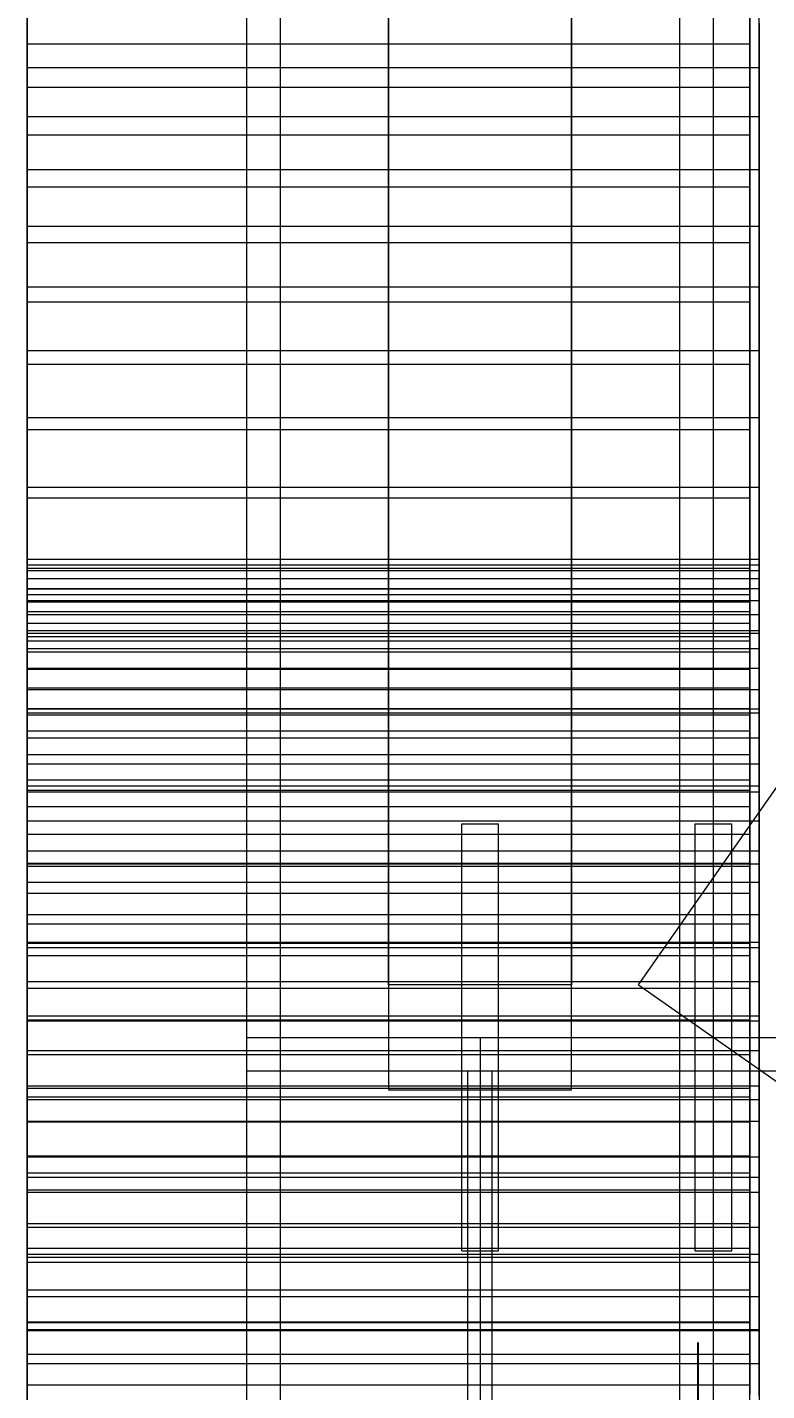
# Model space of a CAD drawing. Header units: millimetres. Extents: x -1970 to 59977, y -50268 to 6837.
# Drawn here: x -1970 to -1727.5, y -34465.9 to -34018.8 of the extents above; entities that cross this region are included whole.
import ezdxf

# ---------------------------------------------------------------- set-up
doc = ezdxf.new("R2010")
doc.units = ezdxf.units.MM
for name, color, linetype, lineweight in [('COTAS_P', 1, 'Continuous', 0), ('frontal_briquetadora', 7, 'Continuous', 0), ('frontal_tolva', 7, 'Continuous', 0)]:
    doc.layers.add(name, color=color, linetype=linetype, lineweight=lineweight)
doc.dimstyles.new('R19_100', dxfattribs={"dimtxt": 250, "dimasz": 150, "dimexe": 150, "dimexo": 80, "dimgap": 100, "dimtad": 1, "dimtih": 1, "dimtoh": 1, "dimdsep": 46, "dimcen": 0.09, "dimadec": 0, "dimazin": 0, "dimtfac": 1, "dimtdec": 4, "dimtofl": 0, "dimtmove": 0, "dimatfit": 3, "dimfxl": 1, "dimtolj": 1, "dimtzin": 0, "dimarcsym": 0})

# ---------------------------------------------------------------- blocks, each defined once
blk = doc.blocks.new('*D37')
at = {"layer": 'COTAS_P', "color": 0, "lineweight": -2, "transparency": 16777216}
for p, q in [((-1750, -35420), (-1750, -34450)), ((2600, -35420), (2600, -34450)), ((-1600, -34600), (2450, -34600))]:
    blk.add_line(p, q, dxfattribs=at)
at = {"layer": 'COTAS_P', "color": 0, "transparency": 16777216}
for points in [[(-1600, -34575), (-1600, -34625), (-1750, -34600)], [(2450, -34575), (2450, -34625), (2600, -34600)]]:
    blk.add_solid(points, dxfattribs=at)
at = {"layer": 'Defpoints', "color": 0, "transparency": 16777216}
for p in [(2600, -34600), (-1750, -35500), (2600, -35500)]:
    blk.add_point(p, dxfattribs=at)

msp = doc.modelspace()

# ---------------------------------------------------------------- linework, layer by layer
at = {"layer": 'frontal_briquetadora'}
for p, q in [((-1970, -34195.052), (-1970, -33963.218)), ((-1730, -34195.052), (-1730, -33963.218)), ((-1970, -34202.983), (-1970, -33971.148)), ((-1733, -34202.983), (-1733, -33971.148)), ((-1970, -34011.494), (-1970, -34024.247)), ((-1733, -34011.494), (-1733, -34024.247)), ((-1970, -34017.49), (-1970, -34032.043)), ((-1730, -34017.49), (-1730, -34032.043)), ((-1970, -34024.247), (-1970, -34038.485)), ((-1970, -34024.247), (-1733, -34024.247)), ((-1733, -34024.247), (-1733, -34038.485)), ((-1970, -34032.043), (-1970, -34048.042)), ((-1970, -34032.043), (-1730, -34032.043)), ((-1730, -34032.043), (-1730, -34048.042)), ((-1970, -34038.485), (-1970, -34054.138)), ((-1970, -34038.485), (-1733, -34038.485)), ((-1733, -34038.485), (-1733, -34054.138)), ((-1970, -34048.042), (-1970, -34065.41)), ((-1970, -34048.042), (-1730, -34048.042)), ((-1730, -34048.042), (-1730, -34065.41)), ((-1970, -34054.138), (-1970, -34071.131)), ((-1970, -34054.138), (-1733, -34054.138)), ((-1733, -34054.138), (-1733, -34071.131)), ((-1970, -34065.41), (-1970, -34084.063)), ((-1970, -34065.41), (-1730, -34065.41)), ((-1730, -34065.41), (-1730, -34084.063)), ((-1970, -34071.131), (-1970, -34089.38)), ((-1970, -34071.131), (-1733, -34071.131)), ((-1733, -34071.131), (-1733, -34089.38)), ((-1970, -34084.063), (-1970, -34103.91)), ((-1970, -34084.063), (-1730, -34084.063)), ((-1730, -34084.063), (-1730, -34103.91)), ((-1970, -34089.38), (-1970, -34108.798)), ((-1970, -34089.38), (-1733, -34089.38)), ((-1733, -34089.38), (-1733, -34108.798)), ((-1970, -34103.91), (-1970, -34124.854)), ((-1970, -34103.91), (-1730, -34103.91)), ((-1730, -34103.91), (-1730, -34124.854)), ((-1970, -34108.798), (-1970, -34129.289)), ((-1970, -34108.798), (-1733, -34108.798)), ((-1733, -34108.798), (-1733, -34129.289)), ((-1970, -34124.854), (-1970, -34146.794)), ((-1970, -34124.854), (-1730, -34124.854)), ((-1730, -34124.854), (-1730, -34146.794)), ((-1970, -34129.289), (-1970, -34150.756)), ((-1970, -34129.289), (-1733, -34129.289)), ((-1733, -34129.289), (-1733, -34150.756)), ((-1970, -34146.794), (-1970, -34169.624)), ((-1970, -34146.794), (-1730, -34146.794)), ((-1730, -34146.794), (-1730, -34169.624)), ((-1970, -34150.756), (-1970, -34173.092)), ((-1970, -34150.756), (-1733, -34150.756)), ((-1733, -34150.756), (-1733, -34173.092)), ((-1970, -34169.624), (-1970, -34193.233)), ((-1970, -34169.624), (-1730, -34169.624)), ((-1730, -34169.624), (-1730, -34193.233)), ((-1970, -34173.092), (-1970, -34196.19)), ((-1970, -34173.092), (-1733, -34173.092)), ((-1733, -34173.092), (-1733, -34196.19)), ((-1970, -34193.233), (-1970, -34217.505)), ((-1970, -34193.233), (-1730, -34193.233)), ((-1730, -34193.233), (-1730, -34217.505)), ((-1970, -34196.935), (-1970, -34195.052)), ((-1970, -34195.052), (-1730, -34195.052)), ((-1970, -34196.19), (-1970, -34219.938)), ((-1970, -34196.19), (-1733, -34196.19)), ((-1970, -34199.515), (-1970, -34196.935)), ((-1970, -34196.935), (-1730, -34196.935)), ((-1733, -34196.19), (-1733, -34219.938)), ((-1730, -34196.935), (-1730, -34195.052)), ((-1730, -34199.515), (-1730, -34196.935)), ((-1970, -34202.784), (-1970, -34199.515)), ((-1970, -34199.515), (-1730, -34199.515)), ((-1730, -34202.784), (-1730, -34199.515)), ((-1970, -34206.73), (-1970, -34202.784)), ((-1970, -34202.784), (-1730, -34202.784)), ((-1970, -34204.786), (-1970, -34202.983)), ((-1970, -34202.983), (-1733, -34202.983)), ((-1970, -34207.258), (-1970, -34204.786)), ((-1970, -34204.786), (-1733, -34204.786)), ((-1970, -34211.337), (-1970, -34206.73)), ((-1970, -34206.73), (-1730, -34206.73)), ((-1733, -34204.786), (-1733, -34202.983)), ((-1733, -34207.258), (-1733, -34204.786)), ((-1730, -34206.73), (-1730, -34202.784)), ((-1730, -34211.337), (-1730, -34206.73)), ((-1970, -34210.389), (-1970, -34207.258)), ((-1970, -34207.258), (-1733, -34207.258)), ((-1970, -34214.169), (-1970, -34210.389)), ((-1970, -34210.389), (-1733, -34210.389)), ((-1970, -34216.589), (-1970, -34211.337)), ((-1970, -34211.337), (-1730, -34211.337)), ((-1733, -34210.389), (-1733, -34207.258)), ((-1733, -34214.169), (-1733, -34210.389)), ((-1730, -34216.589), (-1730, -34211.337)), ((-1970, -34218.582), (-1970, -34214.169)), ((-1970, -34214.169), (-1733, -34214.169)), ((-1733, -34218.582), (-1733, -34214.169)), ((-1970, -34222.465), (-1970, -34216.589)), ((-1970, -34216.589), (-1730, -34216.589)), ((-1970, -34217.505), (-1970, -34242.324)), ((-1970, -34217.505), (-1730, -34217.505)), ((-1970, -34223.613), (-1970, -34218.582)), ((-1970, -34218.582), (-1733, -34218.582)), ((-1970, -34219.938), (-1970, -34244.22)), ((-1970, -34219.938), (-1733, -34219.938)), ((-1733, -34223.613), (-1733, -34218.582)), ((-1733, -34219.938), (-1733, -34244.22)), ((-1730, -34222.465), (-1730, -34216.589)), ((-1730, -34217.505), (-1730, -34242.324)), ((-1970, -34228.945), (-1970, -34222.465)), ((-1970, -34222.465), (-1730, -34222.465)), ((-1970, -34229.242), (-1970, -34223.613)), ((-1970, -34223.613), (-1733, -34223.613)), ((-1733, -34229.242), (-1733, -34223.613)), ((-1730, -34228.945), (-1730, -34222.465)), ((-1970, -34236.002), (-1970, -34228.945)), ((-1970, -34228.945), (-1730, -34228.945)), ((-1970, -34235.448), (-1970, -34229.242)), ((-1970, -34229.242), (-1733, -34229.242)), ((-1733, -34235.448), (-1733, -34229.242)), ((-1730, -34236.002), (-1730, -34228.945)), ((-1970, -34242.208), (-1970, -34235.448)), ((-1970, -34235.448), (-1733, -34235.448)), ((-1970, -34243.612), (-1970, -34236.002)), ((-1970, -34236.002), (-1730, -34236.002)), ((-1733, -34242.208), (-1733, -34235.448)), ((-1730, -34243.612), (-1730, -34236.002)), ((-1970, -34249.498), (-1970, -34242.208)), ((-1970, -34242.208), (-1733, -34242.208)), ((-1970, -34242.324), (-1970, -34267.568)), ((-1970, -34242.324), (-1730, -34242.324)), ((-1733, -34249.498), (-1733, -34242.208)), ((-1730, -34242.324), (-1730, -34267.568)), ((-1970, -34251.745), (-1970, -34243.612)), ((-1970, -34243.612), (-1730, -34243.612)), ((-1970, -34244.22), (-1970, -34268.918)), ((-1970, -34244.22), (-1733, -34244.22)), ((-1733, -34244.22), (-1733, -34268.918)), ((-1730, -34251.745), (-1730, -34243.612)), ((-1970, -34257.288), (-1970, -34249.498)), ((-1970, -34249.498), (-1733, -34249.498)), ((-1970, -34260.371), (-1970, -34251.745)), ((-1970, -34251.745), (-1730, -34251.745)), ((-1733, -34257.288), (-1733, -34249.498)), ((-1730, -34260.371), (-1730, -34251.745)), ((-1970, -34265.551), (-1970, -34257.288)), ((-1970, -34257.288), (-1733, -34257.288)), ((-1970, -34269.458), (-1970, -34260.371)), ((-1970, -34260.371), (-1730, -34260.371)), ((-1733, -34265.551), (-1733, -34257.288)), ((-1730, -34269.458), (-1730, -34260.371)), ((-1970, -34274.256), (-1970, -34265.551)), ((-1970, -34265.551), (-1733, -34265.551)), ((-1970, -34267.568), (-1970, -34293.116)), ((-1970, -34267.568), (-1730, -34267.568)), ((-1970, -34268.918), (-1970, -34293.913)), ((-1970, -34268.918), (-1733, -34268.918)), ((-1970, -34278.972), (-1970, -34269.458)), ((-1970, -34269.458), (-1730, -34269.458)), ((-1733, -34274.256), (-1733, -34265.551)), ((-1733, -34268.918), (-1733, -34293.913)), ((-1730, -34267.568), (-1730, -34293.116)), ((-1730, -34278.972), (-1730, -34269.458)), ((-1970, -34283.369), (-1970, -34274.256)), ((-1970, -34274.256), (-1733, -34274.256)), ((-1733, -34283.369), (-1733, -34274.256)), ((-1970, -34288.877), (-1970, -34278.972)), ((-1970, -34278.972), (-1730, -34278.972)), ((-1730, -34288.877), (-1730, -34278.972)), ((-1970, -34292.857), (-1970, -34283.369)), ((-1970, -34283.369), (-1733, -34283.369)), ((-1733, -34292.857), (-1733, -34283.369)), ((-1970, -34299.136), (-1970, -34288.877)), ((-1970, -34288.877), (-1730, -34288.877)), ((-1730, -34299.136), (-1730, -34288.877)), ((-1970, -34302.683), (-1970, -34292.857)), ((-1970, -34292.857), (-1733, -34292.857)), ((-1970, -34293.116), (-1970, -34318.842)), ((-1970, -34293.116), (-1730, -34293.116)), ((-1970, -34293.913), (-1970, -34319.084)), ((-1970, -34293.913), (-1733, -34293.913)), ((-1733, -34302.683), (-1733, -34292.857)), ((-1733, -34293.913), (-1733, -34319.084)), ((-1730, -34293.116), (-1730, -34318.842)), ((-1970, -34309.71), (-1970, -34299.136)), ((-1970, -34299.136), (-1730, -34299.136)), ((-1730, -34309.71), (-1730, -34299.136)), ((-1970, -34312.813), (-1970, -34302.683)), ((-1970, -34302.683), (-1733, -34302.683)), ((-1733, -34312.813), (-1733, -34302.683)), ((-1970, -34320.56), (-1970, -34309.71)), ((-1970, -34309.71), (-1730, -34309.71)), ((-1730, -34320.56), (-1730, -34309.71)), ((-1970, -34323.206), (-1970, -34312.813)), ((-1970, -34312.813), (-1733, -34312.813)), ((-1733, -34323.206), (-1733, -34312.813)), ((-1970, -34318.842), (-1970, -34344.623)), ((-1970, -34318.842), (-1730, -34318.842)), ((-1970, -34319.084), (-1970, -34344.307)), ((-1970, -34319.084), (-1733, -34319.084)), ((-1970, -34331.646), (-1970, -34320.56)), ((-1970, -34320.56), (-1730, -34320.56)), ((-1970, -34333.825), (-1970, -34323.206)), ((-1970, -34323.206), (-1733, -34323.206)), ((-1733, -34319.084), (-1733, -34344.307)), ((-1733, -34333.825), (-1733, -34323.206)), ((-1730, -34318.842), (-1730, -34344.623)), ((-1730, -34331.646), (-1730, -34320.56)), ((-1970, -34342.926), (-1970, -34331.646)), ((-1970, -34331.646), (-1730, -34331.646)), ((-1730, -34342.926), (-1730, -34331.646)), ((-1970, -34344.63), (-1970, -34333.825)), ((-1970, -34333.825), (-1733, -34333.825)), ((-1733, -34344.63), (-1733, -34333.825)), ((-1970, -34354.357), (-1970, -34342.926)), ((-1970, -34342.926), (-1730, -34342.926)), ((-1970, -34344.307), (-1970, -34369.461)), ((-1970, -34344.307), (-1733, -34344.307)), ((-1970, -34344.623), (-1970, -34370.333)), ((-1970, -34344.623), (-1730, -34344.623)), ((-1970, -34355.58), (-1970, -34344.63)), ((-1970, -34344.63), (-1733, -34344.63)), ((-1733, -34344.307), (-1733, -34369.461)), ((-1733, -34355.58), (-1733, -34344.63)), ((-1730, -34354.357), (-1730, -34342.926)), ((-1730, -34344.623), (-1730, -34370.333)), ((-1970, -34365.897), (-1970, -34354.357)), ((-1970, -34354.357), (-1730, -34354.357)), ((-1730, -34365.897), (-1730, -34354.357)), ((-1970, -34366.634), (-1970, -34355.58)), ((-1970, -34355.58), (-1733, -34355.58)), ((-1733, -34366.634), (-1733, -34355.58)), ((-1970, -34377.502), (-1970, -34365.897)), ((-1970, -34365.897), (-1730, -34365.897)), ((-1970, -34377.75), (-1970, -34366.634)), ((-1970, -34366.634), (-1733, -34366.634)), ((-1733, -34377.75), (-1733, -34366.634)), ((-1730, -34377.502), (-1730, -34365.897)), ((-1970, -34369.461), (-1970, -34394.423)), ((-1970, -34369.461), (-1733, -34369.461)), ((-1970, -34370.333), (-1970, -34395.847)), ((-1970, -34370.333), (-1730, -34370.333)), ((-1733, -34369.461), (-1733, -34394.423)), ((-1730, -34370.333), (-1730, -34395.847)), ((-1970, -34389.13), (-1970, -34377.502)), ((-1970, -34377.502), (-1730, -34377.502)), ((-1970, -34388.888), (-1970, -34377.75)), ((-1970, -34377.75), (-1733, -34377.75)), ((-1733, -34388.888), (-1733, -34377.75)), ((-1730, -34389.13), (-1730, -34377.502)), ((-1970, -34400.006), (-1970, -34388.888)), ((-1970, -34388.888), (-1733, -34388.888)), ((-1970, -34400.736), (-1970, -34389.13)), ((-1970, -34389.13), (-1730, -34389.13)), ((-1733, -34400.006), (-1733, -34388.888)), ((-1730, -34400.736), (-1730, -34389.13)), ((-1970, -34394.423), (-1970, -34419.073)), ((-1970, -34394.423), (-1733, -34394.423)), ((-1733, -34394.423), (-1733, -34419.073)), ((-1970, -34395.847), (-1970, -34421.041)), ((-1970, -34395.847), (-1730, -34395.847)), ((-1730, -34395.847), (-1730, -34421.041)), ((-1970, -34411.061), (-1970, -34400.006)), ((-1970, -34400.006), (-1733, -34400.006)), ((-1970, -34412.277), (-1970, -34400.736)), ((-1970, -34400.736), (-1730, -34400.736)), ((-1733, -34411.061), (-1733, -34400.006)), ((-1730, -34412.277), (-1730, -34400.736)), ((-1970, -34422.013), (-1970, -34411.061)), ((-1970, -34411.061), (-1733, -34411.061)), ((-1970, -34423.71), (-1970, -34412.277)), ((-1970, -34412.277), (-1730, -34412.277)), ((-1733, -34422.013), (-1733, -34411.061)), ((-1730, -34423.71), (-1730, -34412.277)), ((-1970, -34419.073), (-1970, -34443.29)), ((-1970, -34419.073), (-1733, -34419.073)), ((-1970, -34421.041), (-1970, -34445.793)), ((-1970, -34421.041), (-1730, -34421.041)), ((-1733, -34419.073), (-1733, -34443.29)), ((-1730, -34421.041), (-1730, -34445.793)), ((-1970, -34432.82), (-1970, -34422.013)), ((-1970, -34422.013), (-1733, -34422.013)), ((-1970, -34434.992), (-1970, -34423.71)), ((-1970, -34423.71), (-1730, -34423.71)), ((-1733, -34432.82), (-1733, -34422.013)), ((-1730, -34434.992), (-1730, -34423.71)), ((-1970, -34443.442), (-1970, -34432.82)), ((-1970, -34432.82), (-1733, -34432.82)), ((-1970, -34446.081), (-1970, -34434.992)), ((-1970, -34434.992), (-1730, -34434.992)), ((-1733, -34443.442), (-1733, -34432.82)), ((-1730, -34446.081), (-1730, -34434.992)), ((-1970, -34443.29), (-1970, -34466.957)), ((-1970, -34443.29), (-1733, -34443.29)), ((-1970, -34453.839), (-1970, -34443.442)), ((-1970, -34443.442), (-1733, -34443.442)), ((-1733, -34443.29), (-1733, -34466.957)), ((-1733, -34453.839), (-1733, -34443.442)), ((-1970, -34445.793), (-1970, -34469.983)), ((-1970, -34445.793), (-1730, -34445.793)), ((-1970, -34456.935), (-1970, -34446.081)), ((-1970, -34446.081), (-1730, -34446.081)), ((-1730, -34445.793), (-1730, -34469.983)), ((-1730, -34456.935), (-1730, -34446.081)), ((-1970, -34463.972), (-1970, -34453.839)), ((-1970, -34453.839), (-1733, -34453.839)), ((-1970, -34467.513), (-1970, -34456.935)), ((-1970, -34456.935), (-1730, -34456.935)), ((-1733, -34463.972), (-1733, -34453.839)), ((-1730, -34467.513), (-1730, -34456.935)), ((-1970, -34473.803), (-1970, -34463.972)), ((-1970, -34463.972), (-1733, -34463.972)), ((-1733, -34473.803), (-1733, -34463.972))]:
    msp.add_line(p, q, dxfattribs=at)
at = {"layer": 'frontal_tolva'}
for p, q in [((-1898, -35980), (-1898, -32700)), ((-1887, -35980), (-1887, -32700)), ((-1756, -35980), (-1756, -32700)), ((-1745, -35980), (-1745, -32700)), ((-1851.5, -34332.806), (-1851.5, -32835.806)), ((-1791.5, -32835.806), (-1791.5, -34332.806)), ((-1769.584, -34332.806), (-722.584, -32835.806)), ((-1851.5, -32870.194), (-1851.5, -34367.194)), ((-1791.5, -34367.194), (-1791.5, -32870.194)), ((-1827.5, -34280), (-1815.5, -34280)), ((-1827.5, -34420), (-1827.5, -34280)), ((-1815.5, -34420), (-1815.5, -34280)), ((-1751, -34280), (-1739, -34280)), ((-1751, -34420), (-1751, -34280)), ((-1739, -34420), (-1739, -34280)), ((-1791.5, -34332.806), (-1851.5, -34332.806)), ((-1851.5, -34332.806), (-1851.5, -34367.194)), ((-1791.5, -34367.194), (-1791.5, -34332.806)), ((-1769.584, -34332.806), (-1720.416, -34367.194)), ((-1898, -34350), (-1745, -34350)), ((-1898, -34361), (-1898, -34350)), ((-1821.5, -34350), (1821.5, -34350)), ((-1821.5, -34350), (-1821.5, -34361)), ((-1745, -34361), (-1745, -34350)), ((-1898, -34361), (-1745, -34361)), ((-1825.5, -34361), (-1817.5, -34361)), ((-1825.5, -34492), (-1825.5, -34361)), ((-1821.5, -34361), (1821.5, -34361)), ((-1821.5, -34361), (-1821.5, -34492)), ((-1817.5, -34492), (-1817.5, -34361)), ((-1851.5, -34367.194), (-1791.5, -34367.194)), ((-1827.5, -34420), (-1815.5, -34420)), ((-1751, -34420), (-1739, -34420))]:
    msp.add_line(p, q, dxfattribs=at)

# ---------------------------------------------------------------- dimensions: what is measured, and where the dimension line sits
at = {"layer": 'COTAS_P'}
dim = msp.add_aligned_dim(p1=(-1750, -35500), p2=(2600, -35500), distance=900, text='<> P', dimstyle='R19_100', dxfattribs=at)
dim.commit()
dim.dimension.update_dxf_attribs({"geometry": '*D37', "text_midpoint": (425, -34600)})

doc.saveas('drawing.dxf')
